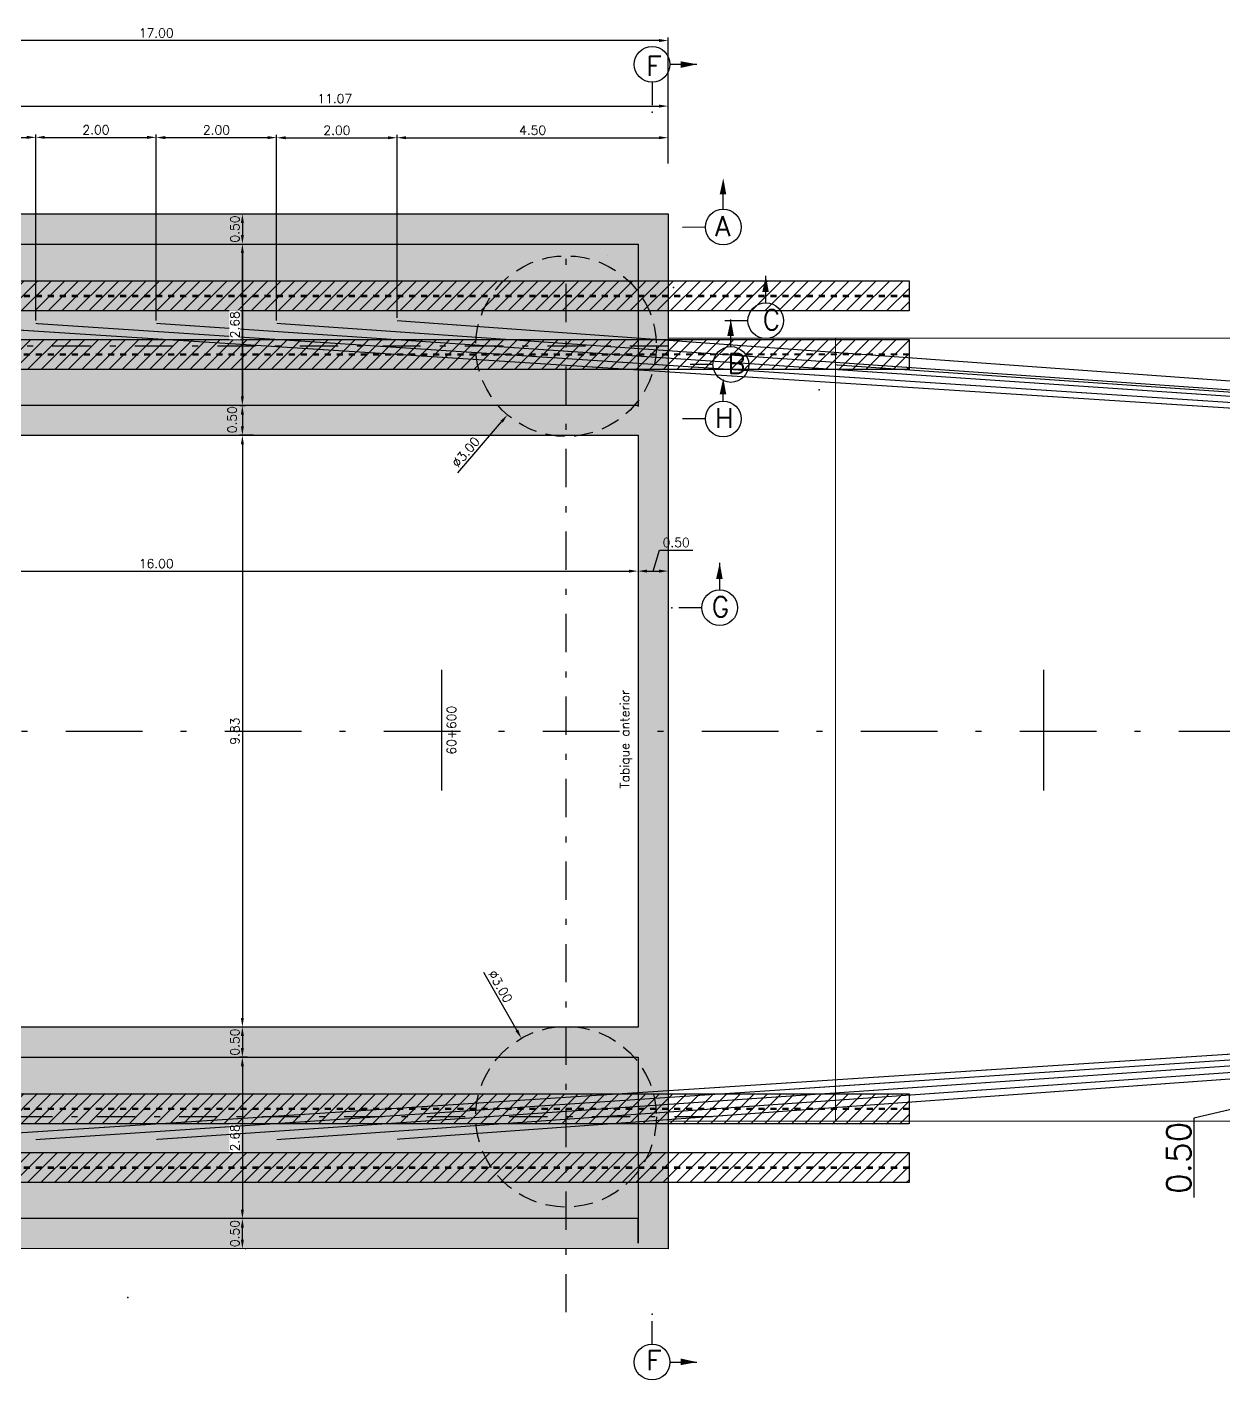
# Model space of a CAD drawing. Header units: metres. Extents: x 1080594 to 1081411, y 976871 to 977162.
# Drawn here: x 1080666.93 to 1080686.8, y 976937.41 to 976959.87 of the extents above; entities that cross this region are included whole.
import ezdxf
from ezdxf.enums import TextEntityAlignment as Align

# ---------------------------------------------------------------- set-up
doc = ezdxf.new("R2010")
doc.units = ezdxf.units.M
doc.header["$LTSCALE"] = 25.4
doc.linetypes.add('DASHDOT', pattern=[1, 0.5, -0.25, 0, -0.25])
doc.linetypes.add('HIDDEN', pattern=[0.375, 0.25, -0.125])
for name, color, linetype, lineweight in [('BORDEPUENTE', 4, 'Continuous', 15), ('COTA', 1, 'Continuous', 30), ('OTROS', 8, 'Continuous', 5), ('R80', 3, 'Continuous', 30), ('SOLIDOREFCONT', 254, 'Continuous', 5), ('TIRANTE', 170, 'Continuous', 30)]:
    doc.layers.add(name, color=color, linetype=linetype, lineweight=lineweight)
for name, color, linetype in [('CIRCULOCONTRAP', 130, 'Continuous'), ('CONTRAPESO', 3, 'Continuous'), ('dgeo_s3e1_nuevSTALBL', 7, 'Continuous'), ('DIMCONTRAPESO', 1, 'Continuous'), ('EJE APOYOS', 9, 'DASHDOT'), ('EJE PUENTE', 41, 'DASHDOT'), ('PERFIL MET', 37, 'Continuous'), ('PILA', 3, 'Continuous'), ('R175COTR', 7, 'Continuous')]:
    doc.layers.add(name, color=color, linetype=linetype)
doc.styles.add('romans', font='romans.shx')
doc.dimstyles.new('Copy 200', dxfattribs={"dimtxt": 0.4, "dimasz": 0.4, "dimexe": 0.05, "dimexo": 0.05, "dimgap": 0.05, "dimtad": 1, "dimzin": 0, "dimdsep": 46, "dimtxsty": 'romans', "dimcen": 0, "dimclrd": 1, "dimclre": 1, "dimclrt": 3, "dimaunit": 1, "dimadec": 3, "dimazin": 0, "dimtfac": 1, "dimtix": 1, "dimtofl": 0, "dimtmove": 1, "dimatfit": 3, "dimfxl": 1, "dimtolj": 1, "dimtzin": 0, "dimarcsym": 0})
doc.dimstyles.new('Copy 75', dxfattribs={"dimtxt": 0.15, "dimasz": 0.15, "dimexe": 0.05, "dimexo": 0.05, "dimgap": 0.05, "dimtad": 1, "dimzin": 0, "dimdsep": 46, "dimtxsty": 'romans', "dimcen": 0.002, "dimclrd": 1, "dimclre": 1, "dimclrt": 3, "dimadec": 4, "dimazin": 0, "dimtfac": 1, "dimtofl": 0, "dimtmove": 1, "dimatfit": 3, "dimfxl": 1, "dimtolj": 1, "dimtzin": 0, "dimarcsym": 1})

# ---------------------------------------------------------------- blocks, each defined once
blk = doc.blocks.new('sta_tic')
blk.add_line((0, -0.04165), (0, 0.04165))
blk = doc.blocks.new('lbl_tic')
blk.add_line((0, -0.04165), (0, 0.04165))
blk = doc.blocks.new('*D43')
at = {"layer": 'Defpoints', "color": 0, "transparency": 16777216}
for p in [(1080660.573, 976959.65), (1080660.573, 976958.078), (1080677.573, 976957.558)]:
    blk.add_point(p, dxfattribs=at)
at = {"layer": 'DIMCONTRAPESO', "color": 1, "lineweight": -2, "transparency": 16777216}
for p, q in [((1080660.573, 976958.128), (1080660.573, 976959.7)), ((1080677.423, 976959.65), (1080660.723, 976959.65)), ((1080677.573, 976957.608), (1080677.573, 976959.7))]:
    blk.add_line(p, q, dxfattribs=at)
at = {"layer": 'DIMCONTRAPESO', "color": 1, "transparency": 16777216}
for points in [[(1080660.723, 976959.675), (1080660.723, 976959.625), (1080660.573, 976959.65)], [(1080677.423, 976959.675), (1080677.423, 976959.625), (1080677.573, 976959.65)]]:
    blk.add_solid(points, dxfattribs=at)
at = {"layer": 'DIMCONTRAPESO', "color": 3, "transparency": 16777216, "insert": (1080669.073, 976959.775), "char_height": 0.15, "attachment_point": 5, "style": 'romans'}
blk.add_mtext('\\A1;17.00', dxfattribs=at)
blk = doc.blocks.new('*D44')
at = {"layer": 'COTA', "color": 1, "lineweight": -2, "transparency": 16777216}
for p, q in [((1080687.133, 976942.598), (1080687.133, 976942.998)), ((1080687.653, 976942.198), (1080687.083, 976942.198)), ((1080687.133, 976941.699), (1080687.133, 976942.198)), ((1080687.133, 976941.949), (1080686.301, 976941.755)), ((1080686.301, 976941.755), (1080686.301, 976940.436)), ((1080687.591, 976941.699), (1080687.083, 976941.699)), ((1080687.133, 976941.299), (1080687.133, 976940.899))]:
    blk.add_line(p, q, dxfattribs=at)
at = {"layer": 'COTA', "color": 1, "transparency": 16777216}
for points in [[(1080687.067, 976942.598), (1080687.2, 976942.598), (1080687.133, 976942.198)], [(1080687.067, 976941.299), (1080687.2, 976941.299), (1080687.133, 976941.699)]]:
    blk.add_solid(points, dxfattribs=at)
at = {"layer": 'Defpoints', "color": 0, "transparency": 16777216}
for p in [(1080687.133, 976942.198), (1080687.703, 976942.198), (1080687.641, 976941.699)]:
    blk.add_point(p, dxfattribs=at)
at = {"layer": 'COTA', "color": 3, "transparency": 16777216, "insert": (1080686.051, 976941.096), "char_height": 0.4, "attachment_point": 5, "rotation": 90, "style": 'romans'}
blk.add_mtext('\\A1;0.50', dxfattribs=at)
blk = doc.blocks.new('*D47')
at = {"layer": 'Defpoints', "color": 0, "transparency": 16777216}
for p in [(1080670.737, 976953.59), (1080670.504, 976953.095), (1080670.737, 976953.095)]:
    blk.add_point(p, dxfattribs=at)
at = {"layer": 'DIMCONTRAPESO', "color": 1, "lineweight": -2, "transparency": 16777216}
for p, q in [((1080670.687, 976953.59), (1080670.454, 976953.59)), ((1080670.504, 976953.44), (1080670.504, 976953.245)), ((1080670.687, 976953.095), (1080670.454, 976953.095))]:
    blk.add_line(p, q, dxfattribs=at)
at = {"layer": 'DIMCONTRAPESO', "color": 1, "transparency": 16777216}
for points in [[(1080670.479, 976953.44), (1080670.529, 976953.44), (1080670.504, 976953.59)], [(1080670.479, 976953.245), (1080670.529, 976953.245), (1080670.504, 976953.095)]]:
    blk.add_solid(points, dxfattribs=at)
at = {"layer": 'DIMCONTRAPESO', "color": 3, "transparency": 16777216, "insert": (1080670.334, 976953.354), "char_height": 0.15, "attachment_point": 5, "rotation": 90, "style": 'romans'}
blk.add_mtext('\\A1;0.50', dxfattribs=at)
blk = doc.blocks.new('*D48')
at = {"layer": 'Defpoints', "color": 0, "transparency": 16777216}
for p in [(1080670.687, 976953.095), (1080670.504, 976943.269), (1080670.637, 976943.269)]:
    blk.add_point(p, dxfattribs=at)
at = {"layer": 'DIMCONTRAPESO', "color": 1, "lineweight": -2, "transparency": 16777216}
for p, q in [((1080670.637, 976953.095), (1080670.454, 976953.095)), ((1080670.504, 976952.945), (1080670.504, 976943.419)), ((1080670.587, 976943.269), (1080670.454, 976943.269))]:
    blk.add_line(p, q, dxfattribs=at)
at = {"layer": 'DIMCONTRAPESO', "color": 1, "transparency": 16777216}
for points in [[(1080670.479, 976952.945), (1080670.529, 976952.945), (1080670.504, 976953.095)], [(1080670.479, 976943.419), (1080670.529, 976943.419), (1080670.504, 976943.269)]]:
    blk.add_solid(points, dxfattribs=at)
at = {"layer": 'DIMCONTRAPESO', "color": 3, "transparency": 16777216, "insert": (1080670.379, 976948.182), "char_height": 0.15, "attachment_point": 5, "rotation": 90, "style": 'romans'}
blk.add_mtext('\\A1;9.83', dxfattribs=at)
blk = doc.blocks.new('*D49')
at = {"layer": 'Defpoints', "color": 0, "transparency": 16777216}
for p in [(1080670.637, 976943.269), (1080670.504, 976942.769), (1080670.637, 976942.769)]:
    blk.add_point(p, dxfattribs=at)
at = {"layer": 'DIMCONTRAPESO', "color": 1, "lineweight": -2, "transparency": 16777216}
for p, q in [((1080670.587, 976943.269), (1080670.454, 976943.269)), ((1080670.504, 976943.119), (1080670.504, 976942.919)), ((1080670.587, 976942.769), (1080670.454, 976942.769))]:
    blk.add_line(p, q, dxfattribs=at)
at = {"layer": 'DIMCONTRAPESO', "color": 1, "transparency": 16777216}
for points in [[(1080670.479, 976943.119), (1080670.529, 976943.119), (1080670.504, 976943.269)], [(1080670.479, 976942.919), (1080670.529, 976942.919), (1080670.504, 976942.769)]]:
    blk.add_solid(points, dxfattribs=at)
at = {"layer": 'DIMCONTRAPESO', "color": 3, "transparency": 16777216, "insert": (1080670.379, 976943.019), "char_height": 0.15, "attachment_point": 5, "rotation": 90, "style": 'romans'}
blk.add_mtext('\\A1;0.50', dxfattribs=at)
blk = doc.blocks.new('*D50')
at = {"layer": 'Defpoints', "color": 0, "transparency": 16777216}
for p in [(1080670.637, 976942.769), (1080670.504, 976940.089), (1080670.637, 976940.089)]:
    blk.add_point(p, dxfattribs=at)
at = {"layer": 'DIMCONTRAPESO', "color": 1, "lineweight": -2, "transparency": 16777216}
for p, q in [((1080670.587, 976942.769), (1080670.454, 976942.769)), ((1080670.504, 976942.619), (1080670.504, 976940.239)), ((1080670.587, 976940.089), (1080670.454, 976940.089))]:
    blk.add_line(p, q, dxfattribs=at)
at = {"layer": 'DIMCONTRAPESO', "color": 1, "transparency": 16777216}
for points in [[(1080670.479, 976942.619), (1080670.529, 976942.619), (1080670.504, 976942.769)], [(1080670.479, 976940.239), (1080670.529, 976940.239), (1080670.504, 976940.089)]]:
    blk.add_solid(points, dxfattribs=at)
at = {"layer": 'DIMCONTRAPESO', "color": 3, "transparency": 16777216, "insert": (1080670.379, 976941.429), "char_height": 0.15, "attachment_point": 5, "rotation": 90, "style": 'romans', "bg_fill": 3, "box_fill_scale": 1.1, "bg_fill_color": 256, "bg_fill_true_color": 13158600, "bg_fill_transparency": 0}
blk.add_mtext('\\A1;2.68', dxfattribs=at)
blk = doc.blocks.new('*D61')
at = {"layer": 'COTA', "color": 1, "lineweight": -2, "transparency": 16777216}
for p, q in [((1080669.965, 976956.27), (1080670.554, 976956.27)), ((1080670.504, 976956.12), (1080670.504, 976953.74)), ((1080670.459, 976953.59), (1080670.554, 976953.59))]:
    blk.add_line(p, q, dxfattribs=at)
at = {"layer": 'COTA', "color": 1, "transparency": 16777216}
for points in [[(1080670.479, 976956.12), (1080670.529, 976956.12), (1080670.504, 976956.27)], [(1080670.479, 976953.74), (1080670.529, 976953.74), (1080670.504, 976953.59)]]:
    blk.add_solid(points, dxfattribs=at)
at = {"layer": 'Defpoints', "color": 0, "transparency": 16777216}
for p in [(1080669.915, 976956.27), (1080670.409, 976953.59), (1080670.504, 976953.59)]:
    blk.add_point(p, dxfattribs=at)
at = {"layer": 'COTA', "color": 3, "transparency": 16777216, "insert": (1080670.379, 976954.93), "char_height": 0.15, "attachment_point": 5, "rotation": 90, "style": 'romans'}
blk.add_mtext('\\A1;2.68', dxfattribs=at)
blk = doc.blocks.new('*D63')
at = {"layer": 'Defpoints', "color": 0, "transparency": 16777216}
for p in [(1080670.504, 976956.27), (1080670.504, 976956.27), (1080670.504, 976953.592)]:
    blk.add_point(p, dxfattribs=at)
at = {"layer": 'DIMCONTRAPESO', "color": 1, "lineweight": -2, "transparency": 16777216}
for p, q in [((1080670.504, 976953.742), (1080670.504, 976956.12)), ((1080670.454, 976953.592), (1080670.454, 976953.592))]:
    blk.add_line(p, q, dxfattribs=at)
at = {"layer": 'DIMCONTRAPESO', "color": 1, "transparency": 16777216}
for points in [[(1080670.479, 976956.12), (1080670.529, 976956.12), (1080670.504, 976956.27)], [(1080670.479, 976953.742), (1080670.529, 976953.742), (1080670.504, 976953.592)]]:
    blk.add_solid(points, dxfattribs=at)
at = {"layer": 'DIMCONTRAPESO', "color": 3, "transparency": 16777216, "insert": (1080670.379, 976954.931), "char_height": 0.15, "attachment_point": 5, "rotation": 90, "style": 'romans', "bg_fill": 3, "box_fill_scale": 1.1, "bg_fill_color": 256, "bg_fill_true_color": 13158600, "bg_fill_transparency": 0}
blk.add_mtext('\\A1;2.68', dxfattribs=at)
blk = doc.blocks.new('*D67')
at = {"layer": 'Defpoints', "color": 0, "transparency": 16777216}
for p in [(1080661.073, 976950.84), (1080677.073, 976950.84), (1080677.073, 976950.84)]:
    blk.add_point(p, dxfattribs=at)
at = {"layer": 'DIMCONTRAPESO', "color": 1, "lineweight": -2, "transparency": 16777216}
blk.add_line((1080661.223, 976950.84), (1080676.923, 976950.84), dxfattribs=at)
at = {"layer": 'DIMCONTRAPESO', "color": 1, "transparency": 16777216}
for points in [[(1080661.223, 976950.865), (1080661.223, 976950.815), (1080661.073, 976950.84)], [(1080676.923, 976950.865), (1080676.923, 976950.815), (1080677.073, 976950.84)]]:
    blk.add_solid(points, dxfattribs=at)
at = {"layer": 'DIMCONTRAPESO', "color": 3, "transparency": 16777216, "insert": (1080669.073, 976950.965), "char_height": 0.15, "attachment_point": 5, "style": 'romans'}
blk.add_mtext('\\A1;16.00', dxfattribs=at)
blk = doc.blocks.new('*D68')
at = {"layer": 'Defpoints', "color": 0, "transparency": 16777216}
for p in [(1080677.073, 976950.84), (1080677.573, 976950.84), (1080677.573, 976950.84)]:
    blk.add_point(p, dxfattribs=at)
at = {"layer": 'DIMCONTRAPESO', "color": 1, "lineweight": -2, "transparency": 16777216}
for p, q in [((1080677.323, 976950.84), (1080677.428, 976951.19)), ((1080677.428, 976951.19), (1080677.985, 976951.19)), ((1080677.223, 976950.84), (1080677.423, 976950.84))]:
    blk.add_line(p, q, dxfattribs=at)
at = {"layer": 'DIMCONTRAPESO', "color": 1, "transparency": 16777216}
for points in [[(1080677.223, 976950.865), (1080677.223, 976950.815), (1080677.073, 976950.84)], [(1080677.423, 976950.865), (1080677.423, 976950.815), (1080677.573, 976950.84)]]:
    blk.add_solid(points, dxfattribs=at)
at = {"layer": 'DIMCONTRAPESO', "color": 3, "transparency": 16777216, "insert": (1080677.707, 976951.315), "char_height": 0.15, "attachment_point": 5, "style": 'romans'}
blk.add_mtext('\\A1;0.50', dxfattribs=at)
blk = doc.blocks.new('*D72')
at = {"layer": 'Defpoints', "color": 0, "transparency": 16777216}
for p in [(1080676.853, 976955.717), (1080674.906, 976953.434)]:
    blk.add_point(p, dxfattribs=at)
at = {"layer": 'DIMCONTRAPESO', "color": 1, "lineweight": -2, "transparency": 16777216}
for p, q in [((1080675.877, 976954.575), (1080675.881, 976954.575)), ((1080675.879, 976954.573), (1080675.879, 976954.577)), ((1080674.084, 976952.471), (1080674.808, 976953.32))]:
    blk.add_line(p, q, dxfattribs=at)
at = {"layer": 'DIMCONTRAPESO', "color": 1, "transparency": 16777216}
blk.add_solid([(1080674.789, 976953.336), (1080674.827, 976953.304), (1080674.906, 976953.434)], dxfattribs=at)
at = {"layer": 'DIMCONTRAPESO', "color": 3, "transparency": 16777216, "insert": (1080674.214, 976952.816), "char_height": 0.15, "attachment_point": 5, "rotation": 49.532, "style": 'romans'}
blk.add_mtext('\\A1;∅3.00', dxfattribs=at)
blk = doc.blocks.new('*D74')
at = {"layer": 'Defpoints', "color": 0, "transparency": 16777216}
for p in [(1080675.136, 976943.082), (1080676.623, 976940.476)]:
    blk.add_point(p, dxfattribs=at)
at = {"layer": 'DIMCONTRAPESO', "color": 1, "lineweight": -2, "transparency": 16777216}
for p, q in [((1080674.508, 976944.183), (1080675.062, 976943.213)), ((1080675.877, 976941.779), (1080675.881, 976941.779)), ((1080675.879, 976941.777), (1080675.879, 976941.781))]:
    blk.add_line(p, q, dxfattribs=at)
at = {"layer": 'DIMCONTRAPESO', "color": 1, "transparency": 16777216}
blk.add_solid([(1080675.084, 976943.225), (1080675.04, 976943.2), (1080675.136, 976943.082)], dxfattribs=at)
at = {"layer": 'DIMCONTRAPESO', "color": 3, "transparency": 16777216, "insert": (1080674.788, 976943.944), "char_height": 0.15, "attachment_point": 5, "rotation": 299.7014, "style": 'romans'}
blk.add_mtext('\\A1;∅3.00', dxfattribs=at)
blk = doc.blocks.new('*D76')
at = {"layer": 'Defpoints', "color": 0, "transparency": 16777216}
for p in [(1080670.504, 976956.77), (1080670.504, 976956.27), (1080670.504, 976956.27)]:
    blk.add_point(p, dxfattribs=at)
at = {"layer": 'DIMCONTRAPESO', "color": 1, "lineweight": -2, "transparency": 16777216}
blk.add_line((1080670.504, 976956.62), (1080670.504, 976956.42), dxfattribs=at)
at = {"layer": 'DIMCONTRAPESO', "color": 1, "transparency": 16777216}
for points in [[(1080670.479, 976956.62), (1080670.529, 976956.62), (1080670.504, 976956.77)], [(1080670.479, 976956.42), (1080670.529, 976956.42), (1080670.504, 976956.27)]]:
    blk.add_solid(points, dxfattribs=at)
at = {"layer": 'DIMCONTRAPESO', "color": 3, "transparency": 16777216, "insert": (1080670.379, 976956.52), "char_height": 0.15, "attachment_point": 5, "rotation": 90, "style": 'romans'}
blk.add_mtext('\\A1;0.50', dxfattribs=at)
blk = doc.blocks.new('*D77')
at = {"layer": 'Defpoints', "color": 0, "transparency": 16777216}
for p in [(1080670.504, 976940.089), (1080670.504, 976940.089), (1080670.503, 976939.589)]:
    blk.add_point(p, dxfattribs=at)
at = {"layer": 'DIMCONTRAPESO', "color": 1, "lineweight": -2, "transparency": 16777216}
for p, q in [((1080670.504, 976939.739), (1080670.504, 976939.939)), ((1080670.553, 976939.589), (1080670.554, 976939.589))]:
    blk.add_line(p, q, dxfattribs=at)
at = {"layer": 'DIMCONTRAPESO', "color": 1, "transparency": 16777216}
for points in [[(1080670.479, 976939.939), (1080670.529, 976939.939), (1080670.504, 976940.089)], [(1080670.479, 976939.739), (1080670.529, 976939.739), (1080670.504, 976939.589)]]:
    blk.add_solid(points, dxfattribs=at)
at = {"layer": 'DIMCONTRAPESO', "color": 3, "transparency": 16777216, "insert": (1080670.379, 976939.839), "char_height": 0.15, "attachment_point": 5, "rotation": 90, "style": 'romans'}
blk.add_mtext('\\A1;0.50', dxfattribs=at)
blk = doc.blocks.new('*D79')
at = {"layer": 'Defpoints', "color": 0, "transparency": 16777216}
for p in [(1080667.073, 976958.042), (1080667.073, 976958.042), (1080665.073, 976954.953)]:
    blk.add_point(p, dxfattribs=at)
at = {"layer": 'DIMCONTRAPESO', "color": 1, "lineweight": -2, "transparency": 16777216}
for p, q in [((1080665.073, 976955.003), (1080665.073, 976958.092)), ((1080665.223, 976958.042), (1080666.923, 976958.042))]:
    blk.add_line(p, q, dxfattribs=at)
at = {"layer": 'DIMCONTRAPESO', "color": 1, "transparency": 16777216}
for points in [[(1080665.223, 976958.067), (1080665.223, 976958.017), (1080665.073, 976958.042)], [(1080666.923, 976958.067), (1080666.923, 976958.017), (1080667.073, 976958.042)]]:
    blk.add_solid(points, dxfattribs=at)
at = {"layer": 'DIMCONTRAPESO', "color": 3, "transparency": 16777216, "insert": (1080666.073, 976958.167), "char_height": 0.15, "attachment_point": 5, "style": 'romans'}
blk.add_mtext('\\A1;2.00', dxfattribs=at)
blk = doc.blocks.new('*D80')
at = {"layer": 'Defpoints', "color": 0, "transparency": 16777216}
for p in [(1080669.073, 976958.042), (1080669.073, 976958.042), (1080667.073, 976954.951)]:
    blk.add_point(p, dxfattribs=at)
at = {"layer": 'DIMCONTRAPESO', "color": 1, "lineweight": -2, "transparency": 16777216}
for p, q in [((1080667.073, 976955.001), (1080667.073, 976958.092)), ((1080667.223, 976958.042), (1080668.923, 976958.042))]:
    blk.add_line(p, q, dxfattribs=at)
at = {"layer": 'DIMCONTRAPESO', "color": 1, "transparency": 16777216}
for points in [[(1080667.223, 976958.067), (1080667.223, 976958.017), (1080667.073, 976958.042)], [(1080668.923, 976958.067), (1080668.923, 976958.017), (1080669.073, 976958.042)]]:
    blk.add_solid(points, dxfattribs=at)
at = {"layer": 'DIMCONTRAPESO', "color": 3, "transparency": 16777216, "insert": (1080668.073, 976958.167), "char_height": 0.15, "attachment_point": 5, "style": 'romans'}
blk.add_mtext('\\A1;2.00', dxfattribs=at)
blk = doc.blocks.new('*D81')
at = {"layer": 'Defpoints', "color": 0, "transparency": 16777216}
for p in [(1080671.073, 976958.038), (1080671.073, 976958.038), (1080669.073, 976954.953)]:
    blk.add_point(p, dxfattribs=at)
at = {"layer": 'DIMCONTRAPESO', "color": 1, "lineweight": -2, "transparency": 16777216}
for p, q in [((1080669.073, 976955.003), (1080669.073, 976958.088)), ((1080669.223, 976958.038), (1080670.923, 976958.038))]:
    blk.add_line(p, q, dxfattribs=at)
at = {"layer": 'DIMCONTRAPESO', "color": 1, "transparency": 16777216}
for points in [[(1080669.223, 976958.063), (1080669.223, 976958.013), (1080669.073, 976958.038)], [(1080670.923, 976958.063), (1080670.923, 976958.013), (1080671.073, 976958.038)]]:
    blk.add_solid(points, dxfattribs=at)
at = {"layer": 'DIMCONTRAPESO', "color": 3, "transparency": 16777216, "insert": (1080670.073, 976958.163), "char_height": 0.15, "attachment_point": 5, "style": 'romans'}
blk.add_mtext('\\A1;2.00', dxfattribs=at)
blk = doc.blocks.new('*D82')
at = {"layer": 'Defpoints', "color": 0, "transparency": 16777216}
for p in [(1080673.073, 976958.035), (1080673.073, 976958.035), (1080671.073, 976954.953)]:
    blk.add_point(p, dxfattribs=at)
at = {"layer": 'DIMCONTRAPESO', "color": 1, "lineweight": -2, "transparency": 16777216}
for p, q in [((1080671.073, 976955.003), (1080671.073, 976958.085)), ((1080671.223, 976958.035), (1080672.923, 976958.035))]:
    blk.add_line(p, q, dxfattribs=at)
at = {"layer": 'DIMCONTRAPESO', "color": 1, "transparency": 16777216}
for points in [[(1080671.223, 976958.06), (1080671.223, 976958.01), (1080671.073, 976958.035)], [(1080672.923, 976958.06), (1080672.923, 976958.01), (1080673.073, 976958.035)]]:
    blk.add_solid(points, dxfattribs=at)
at = {"layer": 'DIMCONTRAPESO', "color": 3, "transparency": 16777216, "insert": (1080672.073, 976958.16), "char_height": 0.15, "attachment_point": 5, "style": 'romans'}
blk.add_mtext('\\A1;2.00', dxfattribs=at)
blk = doc.blocks.new('*D83')
at = {"layer": 'Defpoints', "color": 0, "transparency": 16777216}
for p in [(1080677.573, 976958.036), (1080677.573, 976957.575), (1080673.073, 976954.998)]:
    blk.add_point(p, dxfattribs=at)
at = {"layer": 'DIMCONTRAPESO', "color": 1, "lineweight": -2, "transparency": 16777216}
for p, q in [((1080673.073, 976955.048), (1080673.073, 976958.086)), ((1080673.223, 976958.036), (1080677.423, 976958.036)), ((1080677.573, 976957.625), (1080677.573, 976958.086))]:
    blk.add_line(p, q, dxfattribs=at)
at = {"layer": 'DIMCONTRAPESO', "color": 1, "transparency": 16777216}
for points in [[(1080673.223, 976958.061), (1080673.223, 976958.011), (1080673.073, 976958.036)], [(1080677.423, 976958.061), (1080677.423, 976958.011), (1080677.573, 976958.036)]]:
    blk.add_solid(points, dxfattribs=at)
at = {"layer": 'DIMCONTRAPESO', "color": 3, "transparency": 16777216, "insert": (1080675.323, 976958.161), "char_height": 0.15, "attachment_point": 5, "style": 'romans'}
blk.add_mtext('\\A1;4.50', dxfattribs=at)
blk = doc.blocks.new('*D96')
at = {"layer": 'Defpoints', "color": 0, "transparency": 16777216}
for p in [(1080666.503, 976958.561), (1080677.573, 976958.561), (1080677.573, 976958.561)]:
    blk.add_point(p, dxfattribs=at)
at = {"layer": 'DIMCONTRAPESO', "color": 1, "lineweight": -2, "transparency": 16777216}
blk.add_line((1080666.653, 976958.561), (1080677.423, 976958.561), dxfattribs=at)
at = {"layer": 'DIMCONTRAPESO', "color": 1, "transparency": 16777216}
for points in [[(1080666.653, 976958.586), (1080666.653, 976958.536), (1080666.503, 976958.561)], [(1080677.423, 976958.586), (1080677.423, 976958.536), (1080677.573, 976958.561)]]:
    blk.add_solid(points, dxfattribs=at)
at = {"layer": 'DIMCONTRAPESO', "color": 3, "transparency": 16777216, "insert": (1080672.038, 976958.686), "char_height": 0.15, "attachment_point": 5, "style": 'romans'}
blk.add_mtext('\\A1;11.07', dxfattribs=at)

msp = doc.modelspace()

# ---------------------------------------------------------------- hatches: boundary and pattern name
at = {"layer": 'PERFIL MET', "linetype": 'HIDDEN', "ltscale": 0.005}
h = msp.add_hatch(dxfattribs=at)
h.set_pattern_fill('ANSI31', color=256, scale=0.05)
h.set_pattern_definition([(45, (0, 1.30617), (-0.112253201513, 0.112253201513), [])])
h.paths.add_polyline_path([(1080661.073263, 976955.660512), (1080681.573263, 976955.660512), (1080681.573263, 976955.160512), (1080661.073263, 976955.160512)])
h = msp.add_hatch(dxfattribs=at)
h.set_pattern_fill('ANSI31', color=256, scale=0.05)
h.set_pattern_definition([(45, (0, 0), (-0.112253201513, 0.112253201513), [])])
h.paths.add_polyline_path([(1080661.073263, 976954.6855), (1080681.573263, 976954.6855), (1080681.573263, 976954.1855), (1080661.073263, 976954.1855)])
at = {"layer": 'SOLIDOREFCONT', "transparency": 33554541}
h = msp.add_hatch(color=251, dxfattribs=at)
h.dxf.hatch_style = 1
h.paths.add_polyline_path([(1080660.570652, 976939.589493), (1080677.57326, 976939.588493), (1080677.57326, 976956.770435), (1080660.573263, 976956.770435)])
h.paths.add_polyline_path([(1080661.113263, 976953.590488), (1080661.113263, 976956.270488), (1080677.073263, 976956.270488), (1080677.073263, 976953.590488)], flags=16)
h.paths.add_polyline_path([(1080661.113263, 976953.095342), (1080677.073263, 976953.095342), (1080677.073263, 976943.269493), (1080661.113263, 976943.269493)], flags=16)
h.paths.add_polyline_path([(1080661.113263, 976942.769493), (1080677.073263, 976942.769493), (1080677.073263, 976940.088993), (1080661.113263, 976940.088993)], flags=16)
at = {"layer": 'SOLIDOREFCONT', "transparency": 33554546}
h = msp.add_hatch(color=252, dxfattribs=at)
h.dxf.hatch_style = 1
h.paths.add_polyline_path([(1080661.813263, 976956.270488), (1080661.813263, 976955.570488), (1080661.073263, 976955.570488), (1080661.073263, 976953.590488), (1080677.073263, 976953.590488), (1080677.073263, 976956.270488)])
h = msp.add_hatch(color=252, dxfattribs=at)
h.dxf.hatch_style = 1
h.paths.add_polyline_path([(1080661.813263, 976940.088993), (1080661.813263, 976940.788993), (1080661.113263, 976940.788993), (1080661.113263, 976942.769493), (1080677.073263, 976942.769493), (1080677.073263, 976940.088993)])

# ---------------------------------------------------------------- linework, layer by layer
for p, q in [((1080677.600867, 976959.255281), (1080678.051919, 976959.255281)), ((1080677.306618, 976958.957971), (1080677.306618, 976958.576787)), ((1080677.306618, 976938.002562), (1080677.306618, 976938.383745)), ((1080677.600867, 976937.705251), (1080678.051919, 976937.705251))]:
    msp.add_line(p, q)
for p in [(1080677.306618, 976958.458135), (1080668.602584, 976938.778039), (1080677.306618, 976938.502397)]:
    msp.add_point(p)
for points in [[(1080677.781063, 976959.195359), (1080677.781063, 976959.305117), (1080678.051919, 976959.255281)], [(1080677.781063, 976937.765173), (1080677.781063, 976937.655416), (1080678.051919, 976937.705251)]]:
    msp.add_solid(points)
at = {"layer": 'BORDEPUENTE'}
for points in [[(1081102.2976, 976954.698372, -0.000046851), (1081098.782513, 976954.698042), (1080677.573263, 976954.705628)], [(1080677.573263, 976941.705628), (1081098.782513, 976941.698042, 0.000038896), (1081101.703317, 976941.69827)]]:
    msp.add_lwpolyline(points, format="xyb", dxfattribs=at)
at = {"layer": 'CIRCULOCONTRAP'}
for centre in [(1080677.306618, 976959.254602), (1080678.487979, 976956.551855), (1080679.194695, 976954.998135), (1080678.614225, 976954.2706), (1080678.487979, 976953.366895), (1080678.428733, 976950.232426), (1080677.306618, 976937.705931)]:
    msp.add_circle(centre, 0.296631, dxfattribs=at)
at = {"layer": 'CONTRAPESO'}
for points in [[(1080660.573263, 976956.770435), (1080677.573263, 976956.770435), (1080677.573263, 976939.588493), (1080660.570608, 976939.589493)], [(1080661.113263, 976943.269493), (1080661.113263, 976953.095342), (1080677.073263, 976953.095342), (1080677.073263, 976943.269493)]]:
    msp.add_lwpolyline(points, close=True, dxfattribs=at)
for points in [[(1080677.073263, 976953.575628), (1080677.073263, 976953.590488), (1080661.113263, 976953.590488), (1080661.113263, 976956.270488), (1080677.073263, 976956.270488), (1080677.073263, 976953.575628)], [(1080677.073263, 976939.679039), (1080677.073263, 976940.088993), (1080661.113263, 976940.088993), (1080661.113263, 976942.769493), (1080677.073263, 976942.769493), (1080677.073263, 976939.679039)]]:
    msp.add_lwpolyline(points, dxfattribs=at)
at = {"layer": 'COTA'}
for points in [[(1080676.573263, 976956.075076), (1080676.573263, 976956.075076)], [(1080676.573263, 976940.281582), (1080676.573263, 976940.281582)]]:
    msp.add_lwpolyline(points, dxfattribs=at)
at = {"layer": 'EJE APOYOS', "ltscale": 0.05}
for points in [[(1080675.879355, 976938.532973), (1080675.879355, 976956.109251)], [(1080677.573263, 976954.575352), (1080660.146556, 976954.575352)], [(1080678.311138, 976941.779376), (1080660.080481, 976941.779376)]]:
    msp.add_lwpolyline(points, dxfattribs=at)
at = {"layer": 'EJE PUENTE', "ltscale": 0.1}
msp.add_lwpolyline([(1080643.813269, 976948.179964), (1081123.813502, 976948.179964)], dxfattribs=at)
at = {"layer": 'OTROS'}
msp.add_lwpolyline([(1080680.353263, 976954.698042), (1080680.353263, 976941.698042)], dxfattribs=at)
at = {"layer": 'PERFIL MET'}
for points in [[(1080661.073263, 976955.660512), (1080681.573263, 976955.660512), (1080681.573263, 976955.160512), (1080661.073263, 976955.160512)], [(1080661.073263, 976954.6855), (1080681.573263, 976954.6855), (1080681.573263, 976954.1855), (1080661.073263, 976954.1855)]]:
    msp.add_lwpolyline(points, close=True, dxfattribs=at)
at = {"layer": 'PERFIL MET', "linetype": 'HIDDEN', "ltscale": 0.005}
for points in [[(1080661.073263, 976955.420037), (1080681.573263, 976955.420037)], [(1080661.073263, 976955.400987), (1080681.573263, 976955.400987)], [(1080661.073263, 976954.445025), (1080681.573263, 976954.445025)], [(1080661.073263, 976954.425975), (1080681.573263, 976954.4355)]]:
    msp.add_lwpolyline(points, dxfattribs=at)
at = {"layer": 'PILA', "color": 9, "linetype": 'HIDDEN', "ltscale": 0.05}
for centre in [(1080675.879355, 976954.575352), (1080675.879355, 976941.779376)]:
    msp.add_circle(centre, 1.5, dxfattribs=at)
at = {"layer": 'R175COTR'}
for p, q in [((1080678.488659, 976956.846104), (1080678.488659, 976957.297156)), ((1080678.191349, 976956.551855), (1080677.810165, 976956.546842)), ((1080679.195375, 976955.292384), (1080679.195375, 976955.743436)), ((1080678.898064, 976954.998135), (1080678.516881, 976954.998135)), ((1080678.614904, 976954.564848), (1080678.614904, 976955.0159)), ((1080678.317594, 976954.2706), (1080677.93641, 976954.2706)), ((1080678.488659, 976953.661144), (1080678.488659, 976953.805686)), ((1080678.191349, 976953.366895), (1080677.810165, 976953.366895)), ((1080678.429412, 976950.526675), (1080678.429412, 976950.977726)), ((1080678.132102, 976950.232426), (1080677.750919, 976950.232426))]:
    msp.add_line(p, q, dxfattribs=at)
for p in [(1080677.660646, 976955.551214), (1080680.07899, 976953.848368), (1080677.632266, 976950.232426)]:
    msp.add_point(p, dxfattribs=at)
for points in [[(1080678.428737, 976957.093616), (1080678.538494, 976957.093616), (1080678.488659, 976957.364471)], [(1080679.135453, 976955.472581), (1080679.24521, 976955.472581), (1080679.195375, 976955.743436)], [(1080678.554982, 976954.745045), (1080678.66474, 976954.745045), (1080678.614904, 976955.0159)], [(1080678.428737, 976953.773873), (1080678.538494, 976953.773873), (1080678.488659, 976954.044728)], [(1080678.369491, 976950.706871), (1080678.479248, 976950.706871), (1080678.429412, 976950.977726)]]:
    msp.add_solid(points, dxfattribs=at)
at = {"layer": 'TIRANTE', "const_width": 0.017}
for points in [[(1080743.515951, 976949.898042), (1080665.073263, 976954.953352)], [(1080743.515951, 976949.898042), (1080667.073263, 976954.950511)], [(1080743.515951, 976949.898042), (1080669.073263, 976954.953352)], [(1080743.515951, 976949.898042), (1080671.073263, 976954.953352)], [(1080743.515951, 976949.898042), (1080673.073263, 976954.997888)], [(1080745.086302, 976949.793179), (1080680.353263, 976954.264125)], [(1080743.515951, 976946.499068), (1080671.073263, 976941.399711)], [(1080743.515951, 976946.499068), (1080673.073263, 976941.406786)]]:
    msp.add_lwpolyline(points, dxfattribs=at)

# ---------------------------------------------------------------- block references
at = {"layer": 'dgeo_s3e1_nuevSTALBL', "xscale": 24.00960384153662, "yscale": 24.00960384153662, "zscale": 24.00960384153662}
for name, p in [('lbl_tic', (1080673.813263, 976948.198042)), ('sta_tic', (1080683.813263, 976948.198042))]:
    msp.add_blockref(name, p, dxfattribs=at)

# ---------------------------------------------------------------- texts
at = {"layer": 'COTA', "color": 3, "insert": (1080676.77861, 976948.868063), "char_height": 0.15, "width": 3.5164085, "attachment_point": 3, "rotation": 90, "style": 'romans'}
msp.add_mtext('Tabique anterior\\P', dxfattribs=at)
at = {"layer": 'R175COTR', "char_height": 0.33, "width": 0.41500103, "style": 'romans'}
for insert, attachment_point in [((1080677.464065, 976959.391412), 3), ((1080677.464065, 976937.569121), 9)]:
    msp.add_mtext('{\\C0;F}', dxfattribs=dict(at, insert=insert, attachment_point=attachment_point))
at = {"layer": 'R175COTR', "char_height": 0.33, "width": 0.41500103, "attachment_point": 1, "rotation": 359.9999637, "style": 'romans'}
for s, insert in [('{\\C0;A}', (1080678.348876, 976956.731991)), ('{\\C0;C}', (1080679.139825, 976955.178271)), ('{\\C0;B}', (1080678.559354, 976954.450735)), ('{\\C0;H}', (1080678.348876, 976953.54703)), ('{\\C0;G}', (1080678.292546, 976950.412561))]:
    msp.add_mtext(s, dxfattribs=dict(at, insert=insert))
at = {"layer": 'R80', "style": 'romans'}
msp.add_text('60+600', height=0.15, rotation=90, dxfattribs=at).set_placement((1080674.096057, 976948.198042), align=Align.BOTTOM_CENTER)

# ---------------------------------------------------------------- dimensions: what is measured, and where the dimension line sits
at = {"layer": 'COTA'}
dim = msp.add_linear_dim(base=(1080670.503637, 976953.590488), p1=(1080669.914718, 976956.270488), p2=(1080670.408578, 976953.590488), angle=90, dimstyle='Copy 75', dxfattribs=at)
dim.commit()
dim.dimension.update_dxf_attribs({"geometry": '*D61', "text_midpoint": (1080670.378637, 976954.930488)})
dim = msp.add_linear_dim(base=(1080687.133467, 976942.198042), p1=(1080687.640857, 976941.698998), p2=(1080687.703263, 976942.198042), angle=90, dimstyle='Copy 200', dxfattribs=at)
dim.commit()
dim.dimension.update_dxf_attribs({"geometry": '*D44', "text_midpoint": (1080686.301244, 976941.705471), "dimtype": 160})
at = {"layer": 'DIMCONTRAPESO'}
for base, p1, p2, picture, middle in [((1080660.573263, 976959.650132), (1080677.573263, 976957.557619), (1080660.573263, 976958.077619), '*D43', (1080669.073263, 976959.775132)), ((1080667.073263, 976958.042262), (1080665.073263, 976954.953352), (1080667.073263, 976958.042262), '*D79', (1080666.073263, 976958.167262)), ((1080669.073263, 976958.042262), (1080667.073263, 976954.950511), (1080669.073263, 976958.042262), '*D80', (1080668.073263, 976958.167262)), ((1080673.073263, 976958.034951), (1080671.073263, 976954.953352), (1080673.073263, 976958.034951), '*D82', (1080672.073263, 976958.159951)), ((1080677.573263, 976958.036177), (1080673.073263, 976954.997888), (1080677.573263, 976957.575435), '*D83', (1080675.323263, 976958.161177)), ((1080677.573263, 976950.839683), (1080677.073263, 976950.839683), (1080677.573263, 976950.839683), '*D68', (1080677.478263, 976951.314683)), ((1080677.073263, 976950.839683), (1080661.073263, 976950.839683), (1080677.073263, 976950.839683), '*D67', (1080669.073263, 976950.964683))]:
    dim = msp.add_linear_dim(base=base, p1=p1, p2=p2, dimstyle='Copy 75', dxfattribs=at)
    dim.commit()
    dim.dimension.update_dxf_attribs({"geometry": picture, "text_midpoint": middle})
at = {"layer": 'DIMCONTRAPESO', "color": 2}
dim = msp.add_linear_dim(base=(1080677.573263, 976958.561307), p1=(1080666.503263, 976958.561307), p2=(1080677.573263, 976958.561307), dimstyle='Copy 75', dxfattribs=at)
dim.commit()
dim.dimension.update_dxf_attribs({"geometry": '*D96', "text_midpoint": (1080672.038263, 976958.686307)})
at = {"layer": 'DIMCONTRAPESO'}
for base, p1, p2, picture, middle in [((1080670.503637, 976956.270488), (1080670.503637, 976956.770435), (1080670.503637, 976956.270488), '*D76', (1080670.503637, 976956.520462)), ((1080670.503637, 976953.095342), (1080670.736964, 976953.590488), (1080670.736964, 976953.095342), '*D47', (1080670.458578, 976953.353932)), ((1080670.503637, 976942.769493), (1080670.636964, 976943.269493), (1080670.636964, 976942.769493), '*D49', (1080670.503637, 976943.019493))]:
    dim = msp.add_linear_dim(base=base, p1=p1, p2=p2, angle=90, dimstyle='Copy 75', dxfattribs=at)
    dim.commit()
    dim.dimension.update_dxf_attribs({"geometry": picture, "text_midpoint": middle, "dimtype": 160})
for p1, p2, picture, middle in [((1080676.85289, 976955.716505), (1080674.90582, 976953.434199), '*D72', (1080674.309028, 976952.734655)), ((1080676.622575, 976940.476447), (1080675.136134, 976943.082304), '*D74', (1080674.679848, 976943.882212))]:
    dim = msp.add_diameter_dim_2p(p1=p1, p2=p2, dimstyle='Copy 75', dxfattribs=at)
    dim.commit()
    dim.dimension.update_dxf_attribs({"geometry": picture, "text_midpoint": middle, "dimtype": 163})
dim = msp.add_linear_dim(base=(1080670.503637, 976943.269493), p1=(1080670.686964, 976953.095342), p2=(1080670.636964, 976943.269493), angle=90, dimstyle='Copy 75', dxfattribs=at)
dim.commit()
dim.dimension.update_dxf_attribs({"geometry": '*D48', "text_midpoint": (1080670.378637, 976948.182417)})

# ---------------------------------------------------------------- next in the draw order: dimensions: what is measured, and where the dimension line sits
for base, p1, p2, picture, middle in [((1080670.503637, 976956.270488), (1080670.503637, 976953.591914), (1080670.503637, 976956.270488), '*D63', (1080670.378637, 976954.931201)), ((1080670.503637, 976940.088993), (1080670.636964, 976942.769493), (1080670.636964, 976940.088993), '*D50', (1080670.378637, 976941.429243))]:
    dim = msp.add_linear_dim(base=base, p1=p1, p2=p2, angle=90, dimstyle='Copy 75', override={"dimtfill": 1}, dxfattribs=at)
    dim.commit()
    dim.dimension.update_dxf_attribs({"geometry": picture, "text_midpoint": middle})

# ---------------------------------------------------------------- next in the draw order: hatches: boundary and pattern name
at = {"layer": 'PERFIL MET', "linetype": 'HIDDEN', "ltscale": 0.005}
h = msp.add_hatch(dxfattribs=at)
h.set_pattern_fill('ANSI31', color=256, scale=0.05)
h.set_pattern_definition([(45, (0, -12.18698), (-0.112253201513, 0.112253201513), [])])
h.paths.add_polyline_path([(1080661.073263, 976942.166648), (1080681.573263, 976942.158525), (1080681.573263, 976941.658525), (1080661.073263, 976941.666648)])
h = msp.add_hatch(dxfattribs=at)
h.set_pattern_fill('ANSI31', color=256, scale=0.05)
h.set_pattern_definition([(45, (0, -13.49316), (-0.112253201513, 0.112253201513), [])])
h.paths.add_polyline_path([(1080661.073263, 976941.187575), (1080681.573263, 976941.187575), (1080681.573263, 976940.687575), (1080661.073263, 976940.687575)])

# ---------------------------------------------------------------- next in the draw order: linework, layer by layer
at = {"layer": 'PERFIL MET'}
for points in [[(1080661.073263, 976942.162587), (1080681.573263, 976942.162587), (1080681.573263, 976941.662587), (1080661.073263, 976941.662587)], [(1080661.073263, 976941.187575), (1080681.573263, 976941.187575), (1080681.573263, 976940.687575), (1080661.073263, 976940.687575)]]:
    msp.add_lwpolyline(points, close=True, dxfattribs=at)
at = {"layer": 'PERFIL MET', "linetype": 'HIDDEN', "ltscale": 0.005}
for points in [[(1080661.073263, 976941.922112), (1080681.573263, 976941.922112)], [(1080661.073263, 976941.903062), (1080681.573263, 976941.903062)], [(1080661.073263, 976940.9471), (1080681.573263, 976940.9471)], [(1080661.073263, 976940.92805), (1080681.573263, 976940.92805)]]:
    msp.add_lwpolyline(points, dxfattribs=at)
at = {"layer": 'TIRANTE', "const_width": 0.017}
for points in [[(1080743.515951, 976946.499068), (1080665.073263, 976941.399769)], [(1080743.515951, 976946.499068), (1080667.073263, 976941.399711)], [(1080743.515951, 976946.499068), (1080669.073263, 976941.402653)]]:
    msp.add_lwpolyline(points, dxfattribs=at)

# ---------------------------------------------------------------- next in the draw order: dimensions: what is measured, and where the dimension line sits
at = {"layer": 'DIMCONTRAPESO'}
dim = msp.add_linear_dim(base=(1080671.073263, 976958.038356), p1=(1080669.073263, 976954.953352), p2=(1080671.073263, 976958.038356), dimstyle='Copy 75', dxfattribs=at)
dim.commit()
dim.dimension.update_dxf_attribs({"geometry": '*D81', "text_midpoint": (1080670.073263, 976958.163356)})
dim = msp.add_linear_dim(base=(1080670.503637, 976940.088993), p1=(1080670.503361, 976939.588993), p2=(1080670.503637, 976940.088993), angle=90, dimstyle='Copy 75', dxfattribs=at)
dim.commit()
dim.dimension.update_dxf_attribs({"geometry": '*D77', "text_midpoint": (1080670.503637, 976939.838993), "dimtype": 160})

doc.saveas('drawing.dxf')
